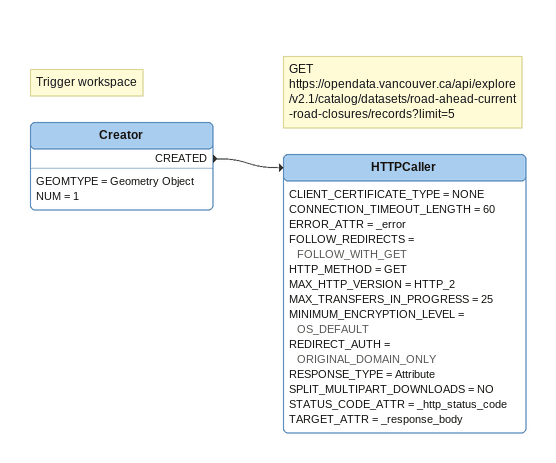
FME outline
Note: Trigger workspace
Creator
    GEOMTYPE = Geometry Object
    NUM = 1
    CREATED -> HTTPCaller
Note: GET https://opendata.vancouver.ca/api/explore/v2.1/catalog/datasets/road-ahead-current-road-closures/records?limit=5
HTTPCaller
    CLIENT_CERTIFICATE_TYPE = NONE
    CONNECTION_TIMEOUT_LENGTH = 60
    ERROR_ATTR = _error
    FOLLOW_REDIRECTS = FOLLOW_WITH_GET
    HTTP_METHOD = GET
    MAX_HTTP_VERSION = HTTP_2
    MAX_TRANSFERS_IN_PROGRESS = 25
    MINIMUM_ENCRYPTION_LEVEL = OS_DEFAULT
    REDIRECT_AUTH = ORIGINAL_DOMAIN_ONLY
    RESPONSE_TYPE = Attribute
    SPLIT_MULTIPART_DOWNLOADS = NO
    STATUS_CODE_ATTR = _http_status_code
    TARGET_ATTR = _response_body
